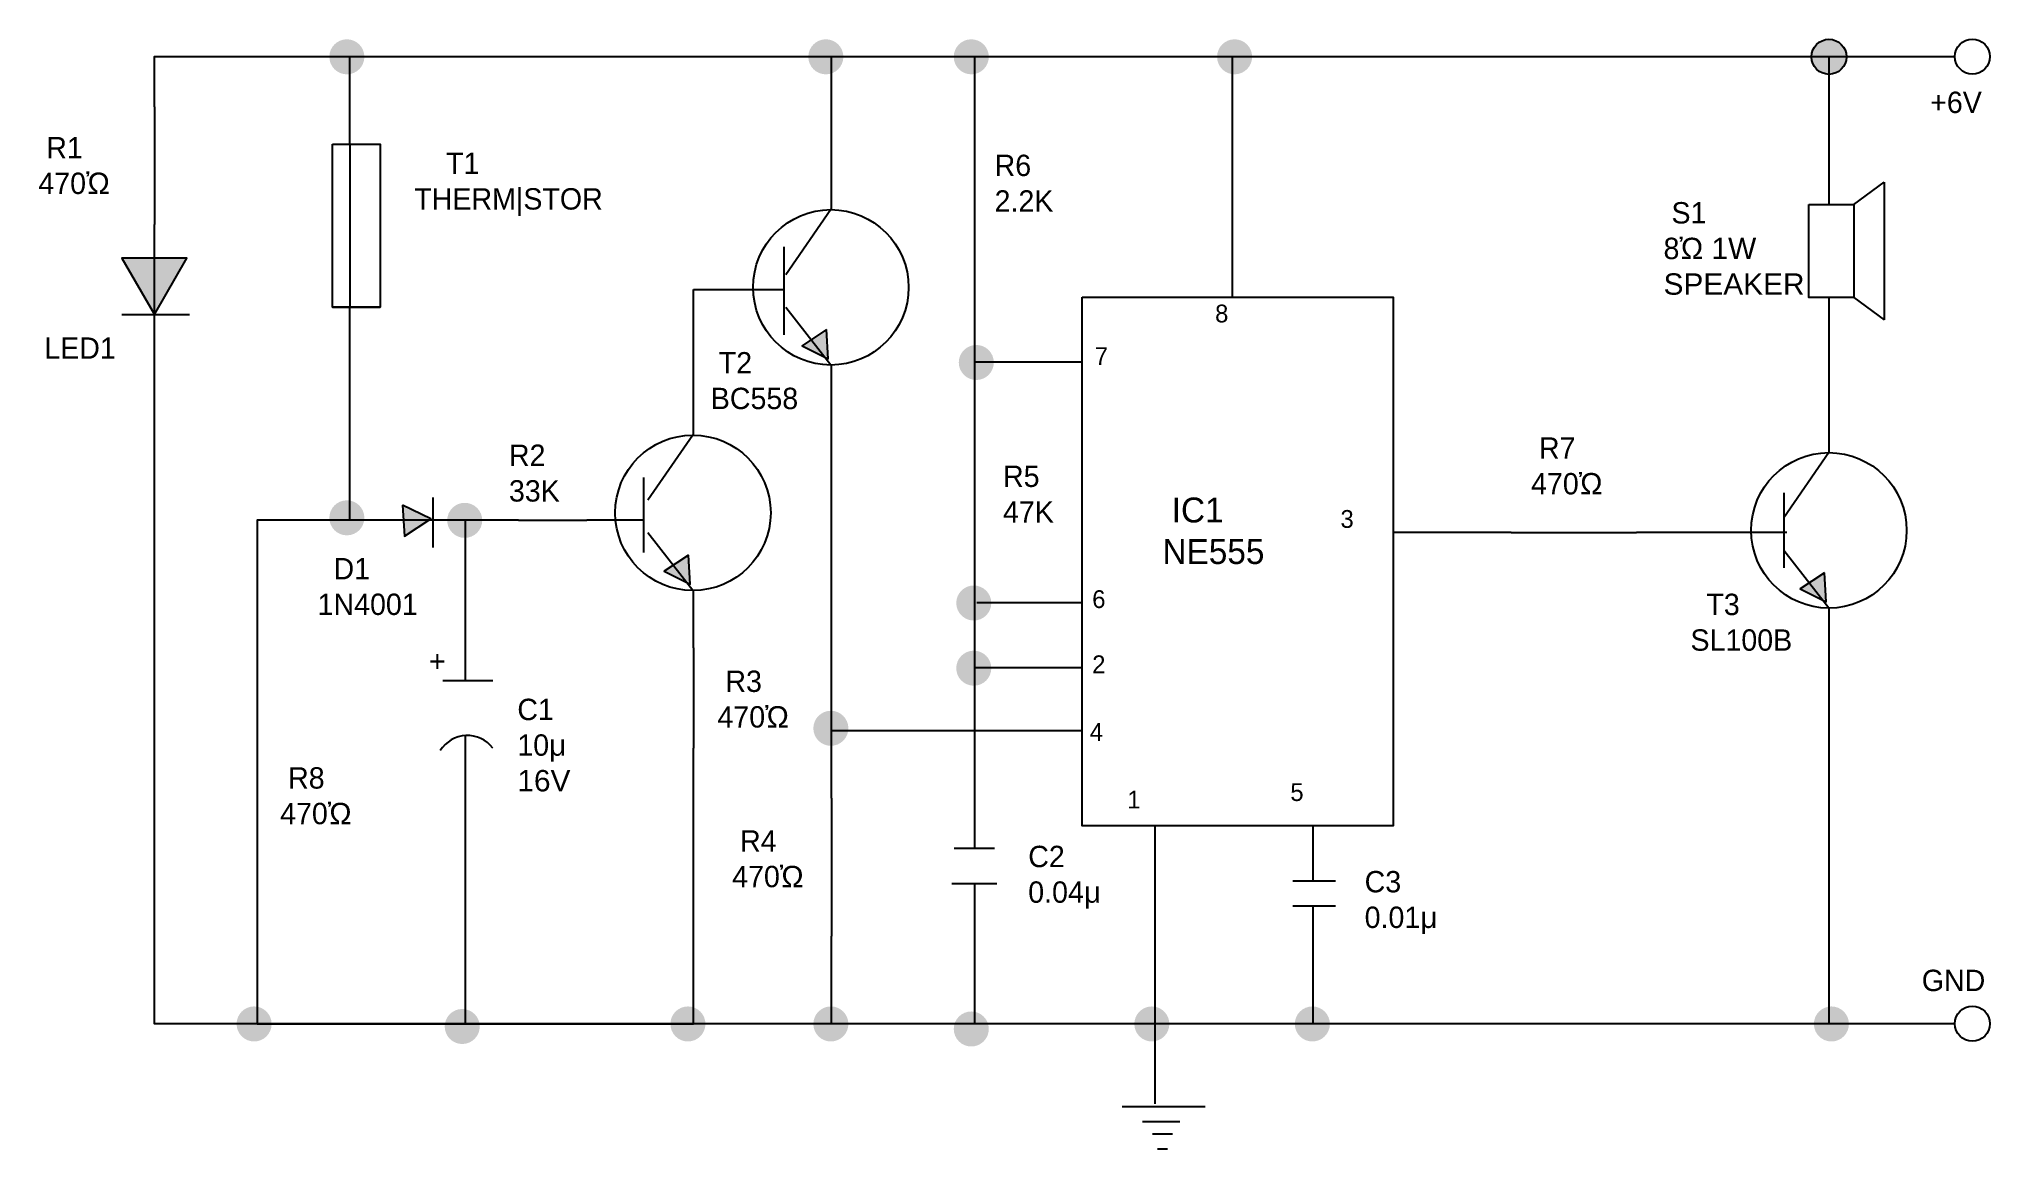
# Model space of a CAD drawing. Header units: inches. Extents: x 4.2 to 59, y 2.1 to 33.2.
import ezdxf

# ---------------------------------------------------------------- set-up
doc = ezdxf.new("R2010")
doc.units = ezdxf.units.IN
doc.header["$MEASUREMENT"] = 0
doc.linetypes.add('ZIGZAG', pattern='A,0.0001,-0.2,[131,ltypeshp.shx,S=0.2,R=0,X=-0.2,Y=0],-0.4,[131,ltypeshp.shx,S=0.2,R=180,X=0.2,Y=0],-0.2', length=0.8001)

msp = doc.modelspace()

# ---------------------------------------------------------------- hatches: boundary and pattern name
h = msp.add_hatch(color=5)
edge = h.paths.add_edge_path()
edge.add_arc((12.833, 32.718), 0.492, 0, 360)
h = msp.add_hatch(color=5)
edge = h.paths.add_edge_path()
edge.add_arc((26.28, 32.718), 0.492, 0, 360)
h = msp.add_hatch(color=5)
edge = h.paths.add_edge_path()
edge.add_arc((30.363, 32.718), 0.492, 0, 360)
h = msp.add_hatch(color=5)
edge = h.paths.add_edge_path()
edge.add_arc((37.755, 32.718), 0.492, 0, 360)
h = msp.add_hatch(color=5)
edge = h.paths.add_edge_path()
edge.add_arc((54.44, 32.718), 0.492, 0, 360)
h = msp.add_hatch(color=5)
h.paths.add_polyline_path([(14.398, 20.132), (14.455, 19.255), (15.186, 19.742)])
h.paths.add_polyline_path([(7.429, 25.479), (8.343, 27.062), (6.515, 27.062)])
h = msp.add_hatch(color=5)
h.paths.add_polyline_path([(22.424, 18.725), (21.742, 18.274), (22.473, 17.908)])
h.paths.add_polyline_path([(54.315, 18.232), (53.633, 17.782), (54.364, 17.416)])
h.paths.add_polyline_path([(26.296, 25.057), (25.614, 24.606), (26.345, 24.241)])
h = msp.add_hatch(color=5)
edge = h.paths.add_edge_path()
edge.add_arc((30.504, 24.135), 0.492, 0, 360)
h = msp.add_hatch(color=5)
edge = h.paths.add_edge_path()
edge.add_arc((12.833, 19.773), 0.492, 0, 360)
h = msp.add_hatch(color=5)
edge = h.paths.add_edge_path()
edge.add_arc((16.142, 19.702), 0.492, 0, 360)
h = msp.add_hatch(color=5)
edge = h.paths.add_edge_path()
edge.add_arc((30.433, 17.381), 0.492, 0, 360)
h = msp.add_hatch(color=5)
edge = h.paths.add_edge_path()
edge.add_arc((30.433, 15.551), 0.492, 0, 360)
h = msp.add_hatch(color=5)
edge = h.paths.add_edge_path()
edge.add_arc((26.421, 13.863), 0.492, 0, 360)
h = msp.add_hatch(color=5)
edge = h.paths.add_edge_path()
edge.add_arc((10.229, 5.561), 0.492, 0, 360)
h = msp.add_hatch(color=5)
edge = h.paths.add_edge_path()
edge.add_arc((22.408, 5.561), 0.492, 0, 360)
h = msp.add_hatch(color=5)
edge = h.paths.add_edge_path()
edge.add_arc((26.421, 5.561), 0.492, 0, 360)
h = msp.add_hatch(color=5)
edge = h.paths.add_edge_path()
edge.add_arc((35.432, 5.561), 0.492, 0, 360)
h = msp.add_hatch(color=5)
edge = h.paths.add_edge_path()
edge.add_arc((39.938, 5.561), 0.492, 0, 360)
h = msp.add_hatch(color=5)
edge = h.paths.add_edge_path()
edge.add_arc((54.51, 5.561), 0.492, 0, 360)
h = msp.add_hatch(color=5)
edge = h.paths.add_edge_path()
edge.add_arc((16.072, 5.49), 0.492, 0, 360)
h = msp.add_hatch(color=5)
edge = h.paths.add_edge_path()
edge.add_arc((30.363, 5.42), 0.492, 0, 360)

# ---------------------------------------------------------------- linework, layer by layer
at = {"color": 5}
for p, q in [((12.92, 30.263), (12.92, 32.725)), ((26.437, 28.428), (26.437, 32.725)), ((30.45, 32.725), (30.45, 30.615)), ((37.701, 25.971), (37.701, 32.725)), ((54.44, 32.718), (54.44, 28.567)), ((12.427, 30.263), (13.765, 30.263)), ((55.144, 28.567), (55.989, 29.2)), ((55.989, 29.2), (55.989, 25.331)), ((26.421, 28.428), (25.153, 26.597)), ((25.099, 27.378), (25.099, 24.916)), ((30.45, 27.097), (30.45, 22.383)), ((22.565, 22.096), (22.565, 26.182)), ((22.565, 26.182), (25.099, 26.182)), ((54.44, 25.964), (54.44, 21.603)), ((55.144, 25.964), (55.989, 25.331)), ((6.513, 25.479), (8.414, 25.479)), ((12.427, 25.69), (13.765, 25.69)), ((12.92, 19.71), (12.92, 25.69)), ((26.421, 24.063), (25.153, 25.683)), ((33.477, 24.142), (30.45, 24.142)), ((26.437, 11.9), (26.437, 24.063)), ((22.549, 22.096), (21.281, 20.265)), ((54.44, 21.603), (53.173, 19.773)), ((21.157, 20.906), (21.157, 18.795)), ((15.243, 20.343), (15.243, 18.936)), ((53.173, 20.476), (53.173, 18.366)), ((16.158, 19.71), (16.158, 15.207)), ((22.549, 17.731), (21.281, 19.351)), ((45.515, 19.358), (42.206, 19.358)), ((53.259, 19.358), (49.035, 19.358)), ((30.45, 18.654), (30.45, 10.493)), ((54.44, 17.239), (53.173, 18.858)), ((33.477, 17.388), (30.52, 17.388)), ((54.44, 17.239), (54.44, 5.561)), ((33.477, 15.559), (30.45, 15.559)), ((15.525, 15.207), (16.933, 15.207)), ((26.437, 13.8), (33.477, 13.8)), ((16.158, 13.659), (16.158, 5.568)), ((35.518, 11.126), (35.518, 5.568)), ((39.954, 11.126), (39.954, 9.578)), ((29.886, 10.493), (31.013, 10.493)), ((29.816, 9.508), (31.083, 9.508)), ((30.45, 9.508), (30.45, 5.568)), ((39.39, 9.578), (40.587, 9.578)), ((39.39, 8.875), (40.587, 8.875)), ((39.954, 8.875), (39.954, 5.568)), ((26.437, 5.568), (26.437, 8.03)), ((35.518, 5.568), (35.518, 3.317)), ((34.603, 3.246), (36.926, 3.246)), ((35.166, 2.824), (36.222, 2.824)), ((35.448, 2.472), (36.011, 2.472)), ((35.589, 2.05), (35.87, 2.05))]:
    msp.add_line(p, q, dxfattribs=at)
at = {"color": 5, "linetype": 'ZIGZAG'}
for p, q in [((7.429, 31.318), (7.429, 28.012)), ((12.92, 30.263), (12.92, 25.69)), ((30.45, 30.615), (30.45, 27.097)), ((30.45, 22.383), (30.45, 18.654)), ((17.647, 19.71), (19.567, 19.71)), ((45.515, 19.358), (49.035, 19.358)), ((22.565, 16.121), (22.565, 13.307)), ((10.315, 14.081), (10.315, 10.212)), ((26.437, 11.9), (26.437, 8.03))]:
    msp.add_line(p, q, dxfattribs=at)
at = {"color": 5}
for points in [[(7.429, 31.318), (7.429, 32.725), (46.923, 32.725)], [(46.923, 32.725), (57.976, 32.725)], [(46.923, 5.568), (7.429, 5.568), (7.429, 28.012)], [(17.647, 19.71), (10.315, 19.71), (10.315, 14.081)], [(21.157, 19.71), (19.567, 19.71)], [(22.565, 16.121), (22.565, 17.731)], [(10.315, 10.212), (10.315, 5.568), (22.565, 5.568), (22.565, 13.307)], [(57.976, 5.568), (46.923, 5.568)]]:
    msp.add_lwpolyline(points, dxfattribs=at)
for points in [[(12.427, 30.263), (13.765, 30.263), (13.765, 25.69), (12.427, 25.69)], [(53.877, 28.567), (55.144, 28.567), (55.144, 25.964), (53.877, 25.964)], [(7.429, 25.479), (8.343, 27.062), (6.515, 27.062)], [(33.477, 25.971), (42.206, 25.971), (42.206, 11.126), (33.477, 11.126)], [(26.296, 25.057), (25.614, 24.606), (26.345, 24.241)], [(14.398, 20.132), (14.455, 19.255), (15.186, 19.742)], [(22.424, 18.725), (21.742, 18.274), (22.473, 17.908)], [(54.315, 18.232), (53.633, 17.782), (54.364, 17.416)]]:
    msp.add_lwpolyline(points, close=True, dxfattribs=at)
for centre, radius in [((54.44, 32.718), 0.492), ((58.469, 32.725), 0.492), ((26.421, 26.245), 2.182), ((22.549, 19.913), 2.182), ((54.44, 19.421), 2.182), ((58.469, 5.568), 0.492)]:
    msp.add_circle(centre, radius, dxfattribs=at)
msp.add_arc((16.218, 12.762), 0.899, 37.3464, 148.1028, dxfattribs=at)

# ---------------------------------------------------------------- texts
at = {"color": 5, "linetype": 'ZIGZAG', "char_height": 0.6, "attachment_point": 1}
for s, insert, width in [('+6V', (57.283, 31.74), 1.8297), ('R6^J2.2K', (31.018, 29.97), 2.24286), ('R2^J33K', (17.383, 21.83), 2.18384), ('R5^J47K', (31.254, 21.24), 2.24286), ('  D1^J1N4001', (12.012, 18.645), 3.06918), ('  T3^JSL100B', (50.554, 17.642), 3.06918), ('+', (15.14, 16.05), 1.12143), ('C1^J10{\\fArial|b0|i0|c0|p34;μ^J16V}', (17.619, 14.693), 2.00677), ('C2^J0.04{\\fArial|b0|i0|c0|p34;μ}', (31.962, 10.564), 2.00677), ('C3^J0.01{\\fArial|b0|i0|c0|p34;μ}', (41.406, 9.856), 2.00677), ('GND', (57.047, 7.084), 2.24286)]:
    msp.add_mtext(s, dxfattribs=dict(at, insert=insert, width=width))
at = {"color": 5, "attachment_point": 1}
for s, insert, char_height, width in [(' R1^J470{\\fArial|b0|i0|c0|p34;Ὠ}', (4.172, 30.466), 0.6, 2.67522), ('    T1^JTHERM|STOR', (14.727, 30.029), 0.6, 6.13836), (' S1^J8{\\fArial|b0|i0|c0|p34;Ὠ 1W^JSPEAKER}', (49.797, 28.638), 0.6, 2.67522), ('8', (37.208, 25.76), 0.5, 1.47841), ('LED1', (4.339, 24.839), 0.6, 2.71505), (' T2^JBC558', (23.05, 24.426), 0.6, 2.89211), ('7', (33.829, 24.564), 0.5, 1.12641), (' R7^J470{\\fArial|b0|i0|c0|p34;Ὠ}', (46.078, 22.031), 0.6, 2.67522), (' IC1   ^JNE555', (35.73, 20.343), 0.7, 4.71683), ('3', (40.728, 19.991), 0.5, 1.19681), ('6', (33.758, 17.74), 0.5, 0.98561), ('2', (33.758, 15.91), 0.5, 0.704), (' R3^J470{\\fArial|b0|i0|c0|p34;Ὠ}', (23.237, 15.484), 0.6, 2.67522), ('4', (33.688, 14.011), 0.5, 1.05601), (' R8^J470{\\fArial|b0|i0|c0|p34;Ὠ}', (10.96, 12.77), 0.6, 2.67522), ('1', (34.744, 12.111), 0.5, 1.54881), ('5', (39.32, 12.322), 0.5, 1.26721), (' R4^J470{\\fArial|b0|i0|c0|p34;Ὠ}', (23.65, 11.001), 0.6, 2.67522)]:
    msp.add_mtext(s, dxfattribs=dict(at, insert=insert, char_height=char_height, width=width))

doc.saveas('drawing.dxf')
